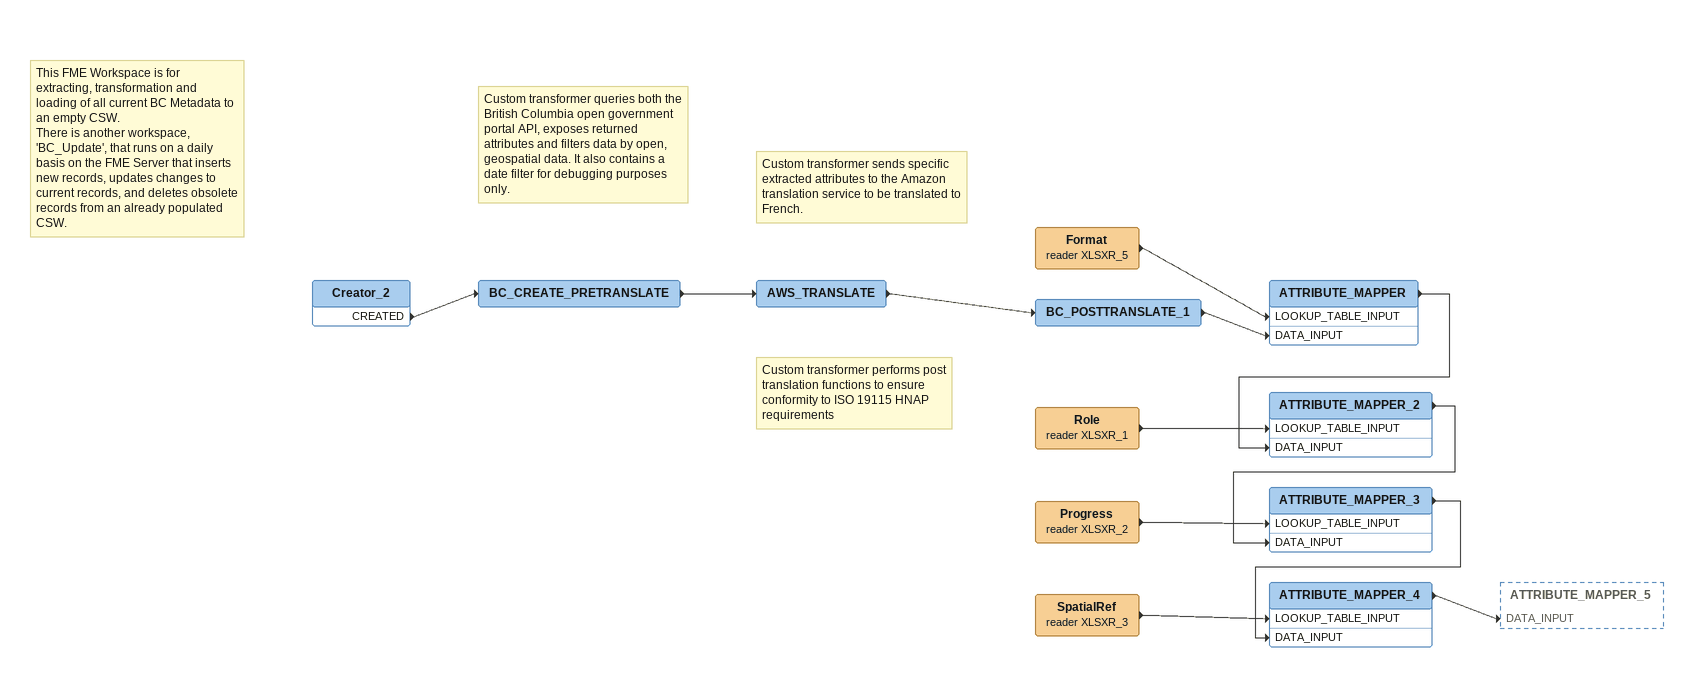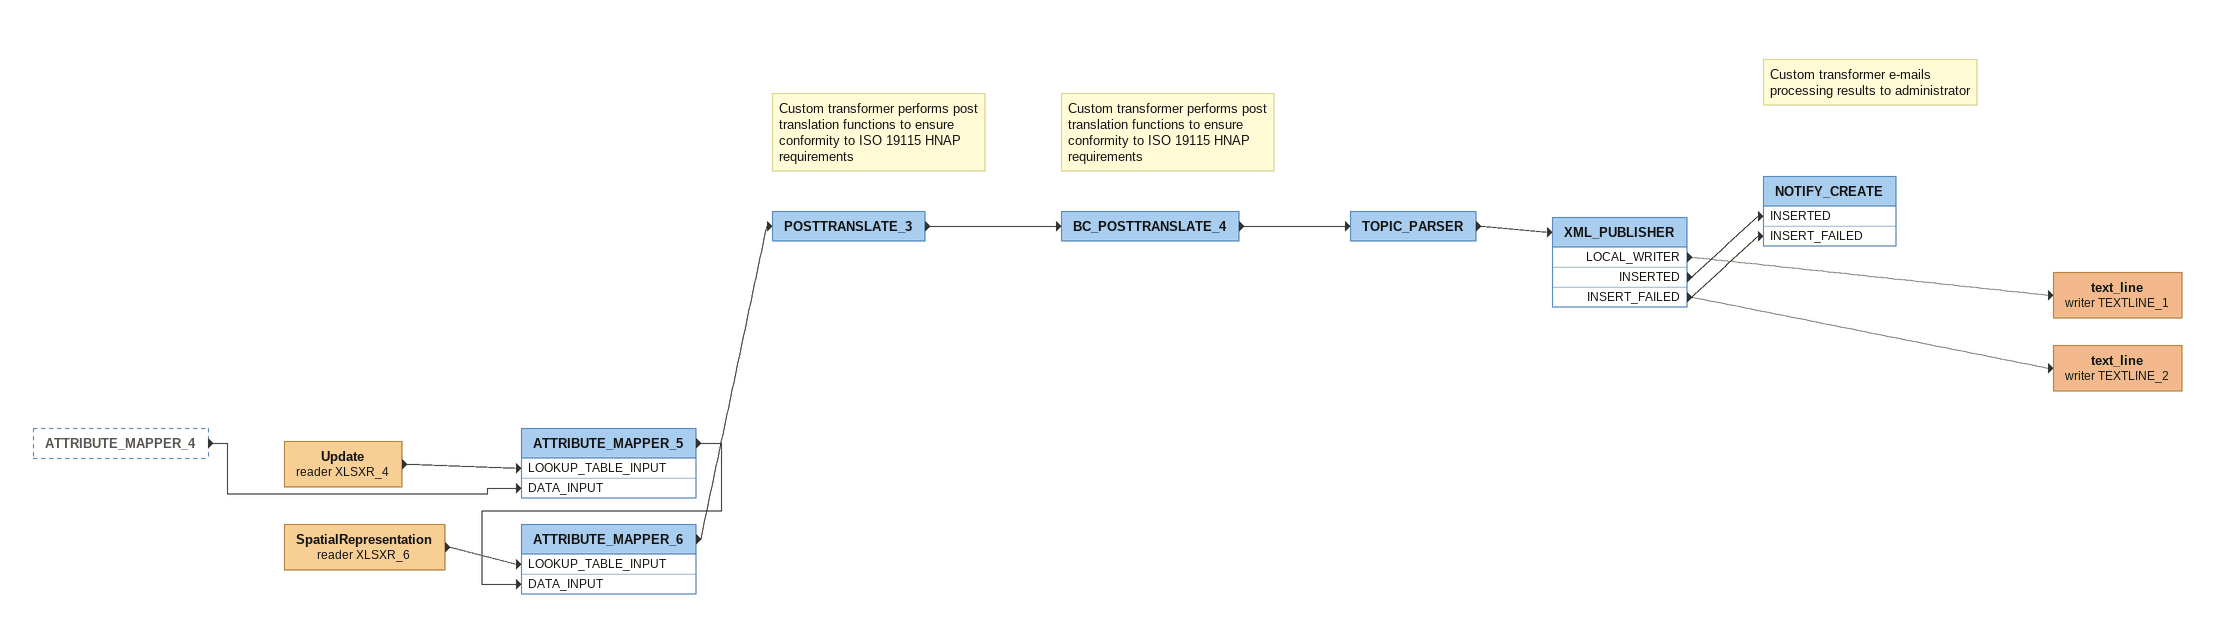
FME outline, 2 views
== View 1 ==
Note: This FME Workspace is for extracting, transformation and loading of all current BC Metadata to an empty CSW. / There is another workspace, 'BC_Update', that runs on a daily basis on the FME Server that inserts new records, updates changes to current records, and deletes obsolete records from an already populated CSW.
Creator_2
    CREATED -> BC_CREATE_PRETRANSLATE
Note: Custom transformer queries both the British Columbia open government portal API, exposes returned attributes and filters data by open, geospatial data. It also contains a date filter for debugging purposes only.
BC_CREATE_PRETRANSLATE
    -> AWS_TRANSLATE
Note: Custom transformer sends specific extracted attributes to the Amazon translation service to be translated to French.
AWS_TRANSLATE
    -> BC_POSTTRANSLATE_1
Note: Custom transformer performs post translation functions to ensure conformity to ISO 19115 HNAP requirements
BC_POSTTRANSLATE_1
    -> ATTRIBUTE_MAPPER [DATA_INPUT]
Format (reader XLSXR_5)
    -> ATTRIBUTE_MAPPER [LOOKUP_TABLE_INPUT]
ATTRIBUTE_MAPPER
    -> ATTRIBUTE_MAPPER_2 [DATA_INPUT]
Role (reader XLSXR_1)
    -> ATTRIBUTE_MAPPER_2 [LOOKUP_TABLE_INPUT]
ATTRIBUTE_MAPPER_2
    -> ATTRIBUTE_MAPPER_3 [DATA_INPUT]
Progress (reader XLSXR_2)
    -> ATTRIBUTE_MAPPER_3 [LOOKUP_TABLE_INPUT]
ATTRIBUTE_MAPPER_3
    -> ATTRIBUTE_MAPPER_4 [DATA_INPUT]
SpatialRef (reader XLSXR_3)
    -> ATTRIBUTE_MAPPER_4 [LOOKUP_TABLE_INPUT]
ATTRIBUTE_MAPPER_4
    -> ATTRIBUTE_MAPPER_5 [DATA_INPUT]

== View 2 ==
ATTRIBUTE_MAPPER_4 [outside]
    -> ATTRIBUTE_MAPPER_5 [DATA_INPUT]
Update (reader XLSXR_4)
    -> ATTRIBUTE_MAPPER_5 [LOOKUP_TABLE_INPUT]
ATTRIBUTE_MAPPER_5
    -> ATTRIBUTE_MAPPER_6 [DATA_INPUT]
SpatialRepresentation (reader XLSXR_6)
    -> ATTRIBUTE_MAPPER_6 [LOOKUP_TABLE_INPUT]
ATTRIBUTE_MAPPER_6
    -> POSTTRANSLATE_3
Note: Custom transformer performs post translation functions to ensure conformity to ISO 19115 HNAP requirements
POSTTRANSLATE_3
    -> BC_POSTTRANSLATE_4
Note: Custom transformer performs post translation functions to ensure conformity to ISO 19115 HNAP requirements
BC_POSTTRANSLATE_4
    -> TOPIC_PARSER
TOPIC_PARSER
    -> XML_PUBLISHER
XML_PUBLISHER
    LOCAL_WRITER -> text_line (writer TEXTLINE_1)
    INSERTED -> NOTIFY_CREATE [INSERTED]
    INSERT_FAILED -> NOTIFY_CREATE [INSERT_FAILED]
    INSERT_FAILED -> text_line (writer TEXTLINE_2)
Note: Custom transformer e-mails processing results to administrator
NOTIFY_CREATE
text_line (writer TEXTLINE_1)
text_line (writer TEXTLINE_2)
